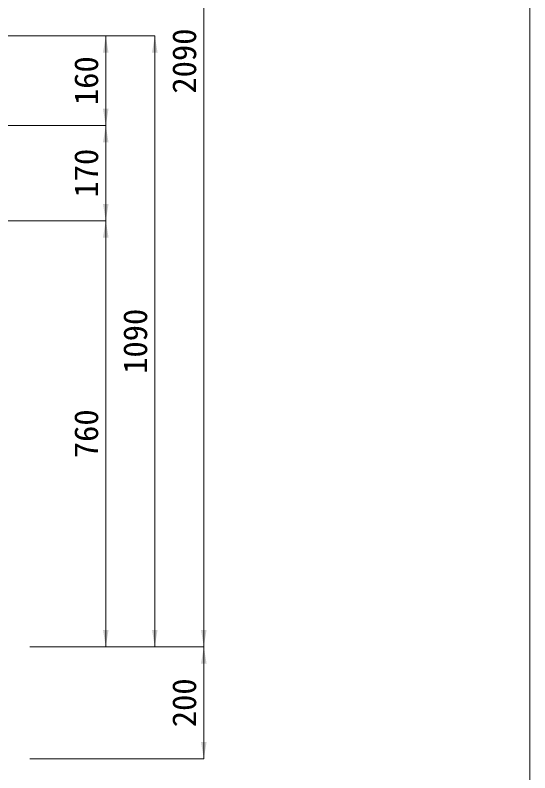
# Model space of a CAD drawing. Units: millimetres at full size. Extents: x 172874 to 217143, y 854931 to 903297.
# Drawn here: x 192355 to 193274, y 859656 to 861008 of the extents above; entities that cross this region are included whole.
import ezdxf
from ezdxf.enums import TextEntityAlignment as Align

# ---------------------------------------------------------------- set-up
doc = ezdxf.new("R2010")
doc.units = ezdxf.units.MM
doc.header["$LTSCALE"] = 20
doc.layers.add('図枠', color=5, linetype='Continuous', lineweight=13)
doc.layers.add('寸法線', color=7, linetype='Continuous', lineweight=13)
doc.styles.add('ＭＳ ゴシック', font='')
doc.styles.get('ＭＳ ゴシック').set_extended_font_data('MS Gothic')

# ---------------------------------------------------------------- blocks, each defined once
blk = doc.blocks.new('filled_arrow')
at = {"color": 0, "linetype": 'Continuous', "lineweight": -2}
blk.add_solid([(7.5, 1.25), (0, 0), (7.5, -1.25)], dxfattribs=at)

msp = doc.modelspace()

# ---------------------------------------------------------------- linework, layer by layer
at = {"layer": '図枠'}
msp.add_line((193274.21, 874031.02), (193274.21, 854931.02), dxfattribs=at)
at = {"layer": '寸法線'}
for p, q in [((192692.06, 859881.42), (192692.06, 861971.42)), ((192281.21, 860971.42), (192604.56, 860971.42)), ((192281.21, 860971.42), (192517.06, 860971.42)), ((192517.06, 860971.42), (192517.06, 860811.42)), ((192604.56, 860971.42), (192604.56, 859881.42)), ((192281.21, 860811.42), (192517.06, 860811.42)), ((192281.21, 860811.42), (192517.06, 860811.42)), ((192517.06, 860811.42), (192517.06, 860641.42)), ((192281.21, 860641.42), (192517.06, 860641.42)), ((192281.21, 860641.42), (192517.06, 860641.42)), ((192517.06, 860641.42), (192517.06, 859881.42)), ((192381.21, 859881.42), (192692.06, 859881.42)), ((192381.21, 859881.42), (192604.56, 859881.42)), ((192381.21, 859881.42), (192517.06, 859881.42)), ((192381.21, 859881.42), (192692.06, 859881.42)), ((192692.06, 859881.42), (192692.06, 859681.42)), ((192381.21, 859681.42), (192692.06, 859681.42))]:
    msp.add_line(p, q, dxfattribs=at)

# ---------------------------------------------------------------- block references
at = {"layer": '寸法線', "xscale": 4, "yscale": 4}
for p, rotation in [((192517.06, 860971.42), 270), ((192604.56, 860971.42), 270), ((192517.06, 860811.42), 90), ((192517.06, 860811.42), 270), ((192517.06, 860641.42), 90), ((192517.06, 860641.42), 270), ((192517.06, 859881.42), 90), ((192604.56, 859881.42), 90), ((192692.06, 859881.42), 90), ((192692.06, 859881.42), 270), ((192692.06, 859681.42), 90)]:
    msp.add_blockref('filled_arrow', p, dxfattribs=dict(at, rotation=rotation))

# ---------------------------------------------------------------- texts
at = {"layer": '寸法線', "style": 'ＭＳ ゴシック'}
for s, p in [('2090', (192657.06, 860926.42)), ('160', (192482.06, 860891.42)), ('170', (192482.06, 860726.42)), ('1090', (192569.56, 860426.42)), ('760', (192482.06, 860261.42)), ('200', (192657.06, 859781.42))]:
    msp.add_text(s, height=42.72, rotation=90, dxfattribs=at).set_placement(p, align=Align.MIDDLE_CENTER)

doc.saveas('drawing.dxf')
